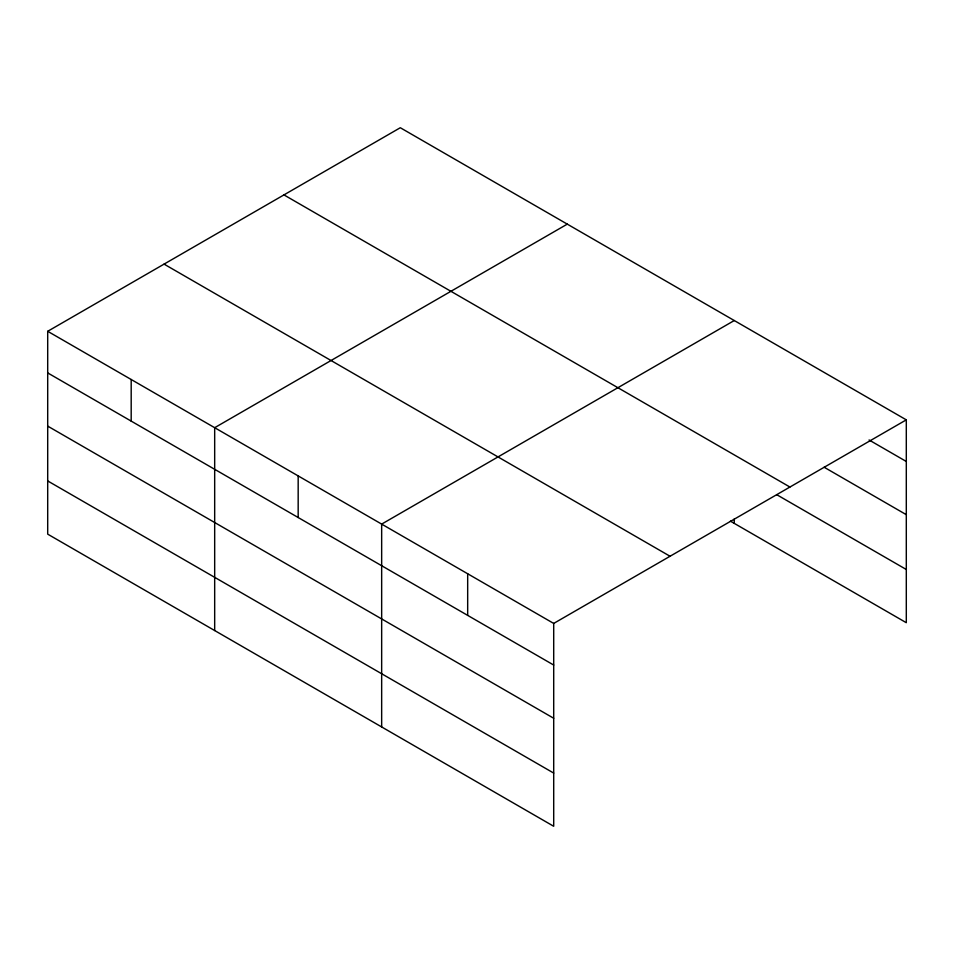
<?xml version="1.0" encoding="UTF-8"?>
<svg xmlns="http://www.w3.org/2000/svg" width="954" height="954" viewBox="0 0 954 954"><rect width="100%" height="100%" fill="white"/><g stroke="black" fill="none" stroke-linecap="round" stroke-linejoin="round"><path stroke-width="1.43" d="M553.702 718.255L553.702 623.427L47.7 331.3L47.7 534.145L553.702 826.271L553.702 718.255L47.7 426.116M47.7 331.3L400.298 127.729L906.3 419.855L906.3 622.7L730.406 521.146M567.284 224.13L214.674 427.702L214.674 630.546M734.258 320.532L381.66 524.104L381.66 726.948M553.702 623.427L906.3 419.855M869.07 439.973L906.3 461.474M824.137 467.233L906.3 514.671M283.946 194.902L789.936 487.041M776.628 494.625L906.3 569.49M164.064 264.115L670.054 556.254M47.7 372.907L553.702 665.045M47.7 480.935L553.702 773.074M734.258 518.94L734.258 523.376M467.675 573.771L467.675 615.378M298.173 475.903L298.173 517.509M131.187 379.501L131.187 421.108"/></g></svg>
